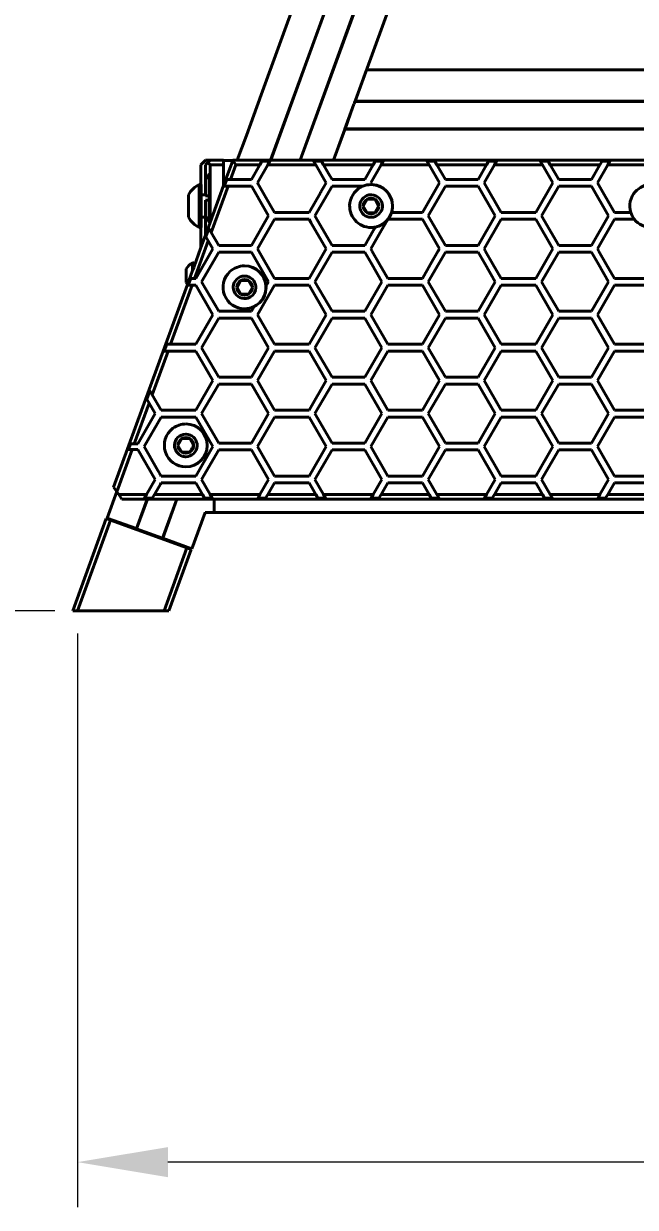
# Model space of a CAD drawing. Header units: millimetres. Extents: x 15 to 415, y 5 to 292.
# Drawn here: x 274.26 to 291.17, y 163.58 to 196.34 of the extents above; entities that cross this region are included whole.
import ezdxf

# ---------------------------------------------------------------- set-up
doc = ezdxf.new("R2010")
doc.units = ezdxf.units.MM
doc.layers.add('Annotations', color=7, linetype='Continuous')
doc.layers.add('Geometries', color=7, linetype='Continuous')
doc.styles.add('Shapr3', font='txt', dxfattribs={"height": 3.3495})
doc.dimstyles.new('ISO-25', dxfattribs={"dimtxt": 2.5, "dimasz": 2.5, "dimexe": 1.25, "dimexo": 0.625, "dimtad": 1, "dimtxsty": 'Standard', "dimcen": 2.5, "dimadec": 0, "dimazin": 0, "dimtfac": 1, "dimtmove": 0, "dimatfit": 3, "dimfxl": 1, "dimarcsym": 0})

# ---------------------------------------------------------------- blocks, each defined once
blk = doc.blocks.new('*D3')
at = {"layer": 'Annotations', "color": 0, "linetype": 'Continuous', "lineweight": 15}
for p, q in [((307.372, 273.412), (253.842, 273.412)), ((255.092, 182.588), (255.092, 270.912)), ((275.119, 180.088), (253.842, 180.088))]:
    blk.add_line(p, q, dxfattribs=at)
at = {"layer": 'Annotations', "color": 0}
for points in [[(255.509, 270.912), (254.676, 270.912), (255.092, 273.412)], [(254.676, 182.588), (255.509, 182.588), (255.092, 180.088)]]:
    blk.add_solid(points, dxfattribs=at)
at = {"layer": 'Defpoints', "color": 0}
for p in [(255.092, 273.412), (307.997, 273.412), (275.744, 180.088)]:
    blk.add_point(p, dxfattribs=at)
at = {"layer": 'Annotations', "color": 0, "lineweight": 15, "insert": (252.398, 223.569), "char_height": 3.3495, "attachment_point": 5, "rotation": 90, "style": 'Shapr3'}
blk.add_mtext('\\A1;746,59', dxfattribs=at)
blk = doc.blocks.new('*D4')
at = {"layer": 'Annotations', "color": 0, "linetype": 'Continuous', "lineweight": 15}
for p, q in [((275.744, 179.463), (275.744, 163.58)), ((345.115, 179.463), (345.115, 163.58)), ((342.615, 164.83), (278.244, 164.83))]:
    blk.add_line(p, q, dxfattribs=at)
at = {"layer": 'Annotations', "color": 0}
for points in [[(278.244, 165.246), (278.244, 164.413), (275.744, 164.83)], [(342.615, 164.413), (342.615, 165.246), (345.115, 164.83)]]:
    blk.add_solid(points, dxfattribs=at)
at = {"layer": 'Defpoints', "color": 0}
for p in [(275.744, 180.088), (345.115, 180.088), (275.744, 164.83)]:
    blk.add_point(p, dxfattribs=at)
at = {"layer": 'Annotations', "color": 0, "lineweight": 15, "insert": (315.25, 167.523), "char_height": 3.3495, "attachment_point": 5, "style": 'Shapr3'}
blk.add_mtext('\\A1;554,97', dxfattribs=at)

msp = doc.modelspace()

# ---------------------------------------------------------------- linework, layer by layer
at = {"layer": 'Geometries', "linetype": 'Continuous', "lineweight": 40}
for p, q in [((281.9003, 192.5553), (306.4117, 259.8998)), ((306.9677, 258.8879), (283.3919, 194.114)), ((281.0885, 192.5553), (304.505, 256.8917)), ((281.0821, 192.5553), (304.3195, 256.3996)), ((280.8243, 194.3689), (303.2815, 256.0694)), ((281.9068, 192.5553), (305.0493, 256.1388)), ((283.7346, 195.0553), (283.4206, 194.1928)), ((283.7346, 195.0553), (305.8287, 195.0553)), ((280.414, 193.2418), (280.8243, 194.3688)), ((280.8243, 194.3689), (280.8243, 194.3688)), ((283.1408, 193.4238), (283.3911, 194.1117)), ((283.3446, 193.984), (283.2956, 193.8493)), ((283.3911, 194.1117), (283.3446, 193.984)), ((283.3911, 194.1117), (283.3919, 194.114)), ((283.3919, 194.114), (283.3911, 194.1117)), ((283.3919, 194.114), (283.4184, 194.1867)), ((283.4184, 194.1867), (283.4206, 194.1928)), ((283.4184, 194.1867), (306.8758, 194.1867)), ((306.8758, 194.1928), (283.4206, 194.1928)), ((283.2296, 193.668), (283.1893, 193.5571)), ((283.2775, 193.7995), (283.2296, 193.668)), ((283.2956, 193.8493), (283.2775, 193.7995)), ((282.8246, 192.5553), (283.1893, 193.5571)), ((283.1386, 193.4178), (282.8246, 192.5553)), ((283.1386, 193.4178), (283.1408, 193.4238)), ((306.8758, 193.4178), (283.1386, 193.4178)), ((283.1408, 193.4238), (306.8758, 193.4238)), ((280.1642, 192.5553), (280.414, 193.2417)), ((280.414, 193.2417), (280.414, 193.2418)), ((279.1596, 192.4303), (279.2846, 192.5553)), ((279.1596, 191.8837), (279.1596, 192.4303)), ((279.2846, 192.5553), (279.4096, 192.5553)), ((279.2846, 192.4303), (279.3471, 192.4928)), ((279.2846, 192.0116), (279.2846, 192.4303)), ((279.4096, 192.5553), (279.3471, 192.4928)), ((279.3471, 192.4928), (279.4096, 192.4303)), ((279.4096, 192.5553), (279.7846, 192.5553)), ((279.4096, 192.4303), (279.4096, 190.831)), ((279.7846, 192.4303), (279.4096, 192.4303)), ((279.7846, 192.5553), (279.7846, 192.4303)), ((280.0357, 192.5511), (279.7846, 192.5511)), ((279.7846, 192.5511), (279.7846, 191.8613)), ((279.7846, 191.8613), (280.0357, 192.5511)), ((279.7846, 191.8613), (279.7846, 192.4303)), ((280.1247, 192.4303), (279.9776, 192.0261)), ((280.0357, 192.5511), (280.0372, 192.5553)), ((280.0372, 192.5553), (280.1642, 192.5553)), ((280.0372, 192.5553), (280.1247, 192.4303)), ((280.7889, 192.4303), (280.1247, 192.4303)), ((280.1642, 192.5553), (281.0821, 192.5553)), ((280.5559, 192.0261), (280.7889, 192.4303)), ((281.0053, 192.4303), (280.7182, 191.9323)), ((280.8465, 192.5303), (280.7889, 192.4303)), ((281.0629, 192.5303), (280.8465, 192.5303)), ((281.0053, 192.4303), (281.0629, 192.5303)), ((282.3332, 192.4303), (281.0053, 192.4303)), ((281.0821, 192.5553), (281.0885, 192.5553)), ((281.0885, 192.5553), (281.9003, 192.5553)), ((281.9003, 192.5553), (281.9068, 192.5553)), ((281.9068, 192.5553), (282.8246, 192.5553)), ((282.4919, 192.5303), (282.2752, 192.5303)), ((282.2752, 192.5303), (282.3332, 192.4303)), ((282.6071, 191.9575), (282.3332, 192.4303)), ((282.5499, 192.4303), (282.4919, 192.5303)), ((283.9239, 192.4303), (282.5499, 192.4303)), ((282.6907, 192.1872), (282.5499, 192.4303)), ((282.8246, 192.5553), (301.2662, 192.5553)), ((282.8246, 192.5553), (282.8246, 192.5553)), ((283.6909, 192.0261), (283.9239, 192.4303)), ((284.1403, 192.4303), (283.8532, 191.9323)), ((283.9815, 192.5303), (283.9239, 192.4303)), ((284.1979, 192.5303), (283.9815, 192.5303)), ((284.1403, 192.4303), (284.1979, 192.5303)), ((285.4682, 192.4303), (284.1403, 192.4303)), ((285.6269, 192.5303), (285.4102, 192.5303)), ((285.4102, 192.5303), (285.4682, 192.4303)), ((285.4682, 192.4303), (285.7567, 191.9323)), ((285.6849, 192.4303), (285.6269, 192.5303)), ((287.0589, 192.4303), (285.6849, 192.4303)), ((285.9191, 192.0261), (285.6849, 192.4303)), ((286.8259, 192.0261), (287.0589, 192.4303)), ((286.9882, 191.9323), (287.2753, 192.4303)), ((287.1165, 192.5303), (287.0589, 192.4303)), ((287.3329, 192.5303), (287.1165, 192.5303)), ((287.2753, 192.4303), (287.3329, 192.5303)), ((288.6032, 192.4303), (287.2753, 192.4303)), ((288.7619, 192.5303), (288.5452, 192.5303)), ((288.5452, 192.5303), (288.6032, 192.4303)), ((288.8917, 191.9323), (288.6032, 192.4303)), ((288.8199, 192.4303), (288.7619, 192.5303)), ((290.1939, 192.4303), (288.8199, 192.4303)), ((288.8199, 192.4303), (289.0541, 192.0261)), ((289.9609, 192.0261), (290.1939, 192.4303)), ((290.4103, 192.4303), (290.1232, 191.9323)), ((290.2515, 192.5303), (290.1939, 192.4303)), ((290.4679, 192.5303), (290.2515, 192.5303)), ((290.4103, 192.4303), (290.4679, 192.5303)), ((291.7382, 192.4303), (290.4103, 192.4303)), ((279.3846, 192.1851), (279.2846, 192.0116)), ((279.2846, 191.6024), (279.2846, 192.0116)), ((279.3846, 191.576), (279.3846, 192.1851)), ((279.8712, 192.0261), (279.8029, 191.8386)), ((279.9776, 192.0261), (279.8712, 192.0261)), ((279.9776, 192.0261), (280.5559, 192.0261)), ((282.6217, 191.9323), (282.6071, 191.9575)), ((282.6071, 191.9575), (282.6071, 191.9575)), ((282.7841, 192.0261), (282.6907, 192.1872)), ((282.6907, 192.1872), (282.6907, 192.1872)), ((282.7841, 192.0261), (283.6909, 192.0261)), ((286.8259, 192.0261), (285.9191, 192.0261)), ((289.9609, 192.0261), (289.0541, 192.0261)), ((279.1596, 191.8837), (279.1099, 191.8837)), ((279.1099, 191.8837), (279.1099, 190.6962)), ((279.1615, 191.8837), (279.1596, 191.8837)), ((279.1615, 191.6024), (279.1615, 191.8837)), ((279.1615, 191.8837), (279.1615, 190.6962)), ((279.4096, 190.831), (279.7846, 191.8613)), ((279.9093, 191.8386), (279.4429, 190.557)), ((279.7846, 191.8613), (279.7846, 191.8613)), ((279.8029, 191.8386), (279.9093, 191.8386)), ((280.5559, 191.8386), (279.9093, 191.8386)), ((280.5559, 191.8386), (280.5723, 191.81)), ((280.5723, 191.81), (280.5724, 191.8099)), ((280.7224, 191.5495), (280.5724, 191.8099)), ((280.7182, 191.9323), (280.7275, 191.9162)), ((280.9155, 191.59), (280.7275, 191.9162)), ((282.4607, 191.6545), (282.1474, 191.1135)), ((282.4607, 191.6545), (282.477, 191.6825)), ((282.5577, 191.8219), (282.477, 191.6825)), ((282.6961, 191.6867), (282.5292, 191.3986)), ((282.6217, 191.9323), (282.5577, 191.8219)), ((282.5577, 191.8219), (282.5577, 191.8219)), ((282.7841, 191.8386), (282.6961, 191.6867)), ((282.7841, 191.8386), (283.6375, 191.8386)), ((283.8532, 191.9323), (283.8814, 191.8835)), ((285.2824, 191.1135), (285.7567, 191.9323)), ((285.9191, 191.8386), (285.4447, 191.0198)), ((286.8259, 191.8386), (285.9191, 191.8386)), ((287.2978, 191.0198), (286.8259, 191.8386)), ((286.9882, 191.9323), (287.4602, 191.1135)), ((288.8917, 191.9323), (288.4174, 191.1135)), ((289.0541, 191.8386), (288.5797, 191.0198)), ((289.9609, 191.8386), (289.0541, 191.8386)), ((289.9609, 191.8386), (290.4328, 191.0198)), ((290.1232, 191.9323), (290.5952, 191.1135)), ((278.8177, 191.4775), (278.8177, 191.6024)), ((278.8177, 191.4773), (278.8177, 191.4775)), ((278.8177, 191.2901), (278.8177, 191.4773)), ((279.1615, 191.6024), (279.1615, 190.9774)), ((279.2846, 191.6024), (279.1615, 191.6024)), ((279.1615, 190.9774), (279.1615, 191.6024)), ((279.2846, 191.576), (279.2846, 191.6024)), ((279.3846, 191.576), (279.2846, 191.576)), ((279.3846, 191.451), (279.2846, 191.451)), ((279.2846, 191.0156), (279.2846, 191.451)), ((279.3846, 191.451), (279.3846, 191.576)), ((279.3846, 190.8421), (279.3846, 191.451)), ((280.7224, 191.5495), (280.7664, 191.4733)), ((280.7664, 191.4733), (280.7699, 191.4672)), ((280.7699, 191.4672), (280.7699, 191.4672)), ((280.7699, 191.4672), (280.7699, 191.4672)), ((280.7699, 191.4672), (280.7699, 191.4672)), ((281.0278, 191.0198), (280.7699, 191.4672)), ((280.9155, 191.59), (280.9155, 191.59)), ((280.9156, 191.59), (280.9155, 191.59)), ((281.1902, 191.1135), (280.9156, 191.59)), ((282.3097, 191.0198), (282.5292, 191.3986)), ((283.7563, 191.4774), (283.6481, 191.2899)), ((283.7563, 191.4774), (283.6481, 191.2899)), ((283.8574, 191.4774), (283.7563, 191.4774)), ((283.8646, 191.4774), (283.8574, 191.4774)), ((283.8609, 191.6024), (283.8634, 191.6024)), ((283.8715, 191.4774), (283.8646, 191.4774)), ((283.9684, 191.4774), (283.8715, 191.4774)), ((283.9729, 191.4774), (283.9684, 191.4774)), ((284.0811, 191.2899), (283.9729, 191.4774)), ((278.8177, 191.2898), (278.8177, 191.2901)), ((278.8177, 191.1026), (278.8177, 191.2898)), ((278.8177, 191.1024), (278.8177, 191.1026)), ((278.8177, 190.9774), (278.8177, 191.1024)), ((279.2846, 190.9774), (279.1615, 190.9774)), ((279.1615, 190.6962), (279.1615, 190.9774)), ((279.2846, 191.0156), (279.3846, 190.8421)), ((279.2846, 190.9774), (279.2846, 191.0156)), ((279.2846, 190.4875), (279.2846, 190.9774)), ((281.0103, 190.9896), (280.5559, 190.2011)), ((281.0104, 190.9896), (281.0103, 190.9896)), ((281.0103, 190.9896), (281.0103, 190.9896)), ((281.0278, 191.0198), (281.0104, 190.9896)), ((281.0104, 190.9896), (281.0104, 190.9896)), ((281.1902, 191.1135), (281.2845, 191.1135)), ((281.3756, 191.1135), (281.2845, 191.1135)), ((281.3756, 191.1135), (281.6958, 191.1135)), ((281.8075, 191.1135), (281.6958, 191.1135)), ((281.8075, 191.1135), (282.1474, 191.1135)), ((282.3097, 191.0198), (282.7841, 190.2011)), ((283.6481, 191.2899), (283.7563, 191.1024)), ((283.6481, 191.2899), (283.7563, 191.1024)), ((283.7563, 191.1024), (283.8646, 191.1024)), ((283.8646, 191.1024), (283.9729, 191.1024)), ((283.8658, 190.9775), (283.8683, 190.9775)), ((283.9729, 191.1024), (284.0811, 191.2899)), ((284.1769, 191.3), (284.1771, 191.2923)), ((284.1769, 191.2783), (284.1771, 191.2899)), ((284.1771, 191.2899), (284.1771, 191.2923)), ((284.4315, 191.1135), (285.2824, 191.1135)), ((285.4447, 191.0198), (285.9191, 190.2011)), ((287.2978, 191.0198), (286.8259, 190.2011)), ((287.4602, 191.1135), (288.4174, 191.1135)), ((289.0541, 190.2011), (288.5797, 191.0198)), ((290.4328, 191.0198), (289.9609, 190.2011)), ((290.5952, 191.1135), (291.0477, 191.1135)), ((279.1596, 190.6962), (279.1099, 190.6962)), ((279.1615, 190.6962), (279.1596, 190.6962)), ((279.1596, 190.1441), (279.1596, 190.6962)), ((279.2846, 190.4875), (279.4096, 190.831)), ((279.3775, 190.6698), (279.2939, 190.4401)), ((279.4429, 190.557), (279.3775, 190.6698)), ((281.1901, 190.926), (280.7182, 190.1073)), ((281.1901, 190.926), (281.5867, 190.926)), ((281.6104, 190.926), (281.5867, 190.926)), ((281.6104, 190.926), (282.1474, 190.926)), ((282.1991, 190.8367), (282.1474, 190.926)), ((282.6217, 190.1073), (282.1991, 190.8367)), ((282.1991, 190.8367), (282.1991, 190.8367)), ((283.9346, 190.624), (283.9831, 190.7082)), ((284.1511, 190.624), (284.306, 190.8928)), ((284.3338, 190.926), (285.2824, 190.926)), ((285.2824, 190.926), (285.7567, 190.1073)), ((287.4601, 190.926), (286.9882, 190.1073)), ((288.4174, 190.926), (287.4601, 190.926)), ((288.8917, 190.1073), (288.4174, 190.926)), ((290.1232, 190.1073), (290.5951, 190.926)), ((290.5951, 190.926), (291.1454, 190.926)), ((279.3593, 190.3273), (278.9812, 189.2886)), ((279.1596, 190.1441), (279.2846, 190.4875)), ((279.2939, 190.4401), (279.3593, 190.3273)), ((279.4867, 190.1073), (279.3593, 190.3273)), ((279.4429, 190.557), (279.6491, 190.2011)), ((283.6909, 190.2011), (283.9346, 190.624)), ((283.8532, 190.1073), (284.1511, 190.624)), ((278.9583, 189.5912), (279.1596, 190.1441)), ((279.0124, 189.2886), (279.4867, 190.1073)), ((279.6491, 190.0136), (279.1747, 189.1948)), ((279.6491, 190.2011), (280.5559, 190.2011)), ((279.6491, 190.0136), (280.5559, 190.0136)), ((281.0278, 189.1948), (280.5559, 190.0136)), ((280.7182, 190.1073), (281.1901, 189.2886)), ((282.1474, 189.2886), (282.5915, 190.0553)), ((282.7841, 190.0136), (282.591, 189.6803)), ((282.5916, 190.0553), (282.5915, 190.0553)), ((282.5916, 190.0553), (282.6217, 190.1073)), ((282.7841, 190.2011), (283.6909, 190.2011)), ((282.7841, 190.0136), (283.6909, 190.0136)), ((283.8829, 189.6803), (283.6909, 190.0136)), ((283.8832, 190.0553), (283.8532, 190.1073)), ((283.8856, 190.0511), (283.8832, 190.0553)), ((283.8832, 190.0553), (283.8832, 190.0553)), ((284.0993, 189.6803), (283.8856, 190.0511)), ((285.7241, 190.0511), (285.5093, 189.6803)), ((285.7265, 190.0553), (285.7241, 190.0511)), ((285.9191, 190.0136), (285.726, 189.6803)), ((285.7266, 190.0553), (285.7265, 190.0553)), ((285.7567, 190.1073), (285.7266, 190.0553)), ((286.8259, 190.2011), (285.9191, 190.2011)), ((285.9191, 190.0136), (286.8259, 190.0136)), ((286.8259, 190.0136), (287.0179, 189.6803)), ((286.9882, 190.1073), (287.0182, 190.0553)), ((287.0182, 190.0553), (287.0206, 190.0511)), ((287.0182, 190.0553), (287.0182, 190.0553)), ((287.2343, 189.6803), (287.0206, 190.0511)), ((288.4174, 189.2886), (288.8615, 190.0553)), ((289.0541, 190.0136), (288.861, 189.6803)), ((288.8616, 190.0553), (288.8615, 190.0553)), ((288.8616, 190.0553), (288.8917, 190.1073)), ((289.0541, 190.2011), (289.9609, 190.2011)), ((289.0541, 190.0136), (289.9609, 190.0136)), ((289.9609, 190.0136), (290.1529, 189.6803)), ((290.1232, 190.1073), (290.1532, 190.0553)), ((290.1532, 190.0553), (290.1556, 190.0511)), ((290.1532, 190.0553), (290.1532, 190.0553)), ((290.3693, 189.6803), (290.1556, 190.0511)), ((278.9583, 189.7181), (278.9274, 189.7181)), ((278.9274, 189.5062), (278.9274, 189.7181)), ((278.9583, 189.5912), (278.9583, 189.7181)), ((282.3097, 189.1948), (282.591, 189.6803)), ((284.1628, 189.1948), (283.8829, 189.6803)), ((284.3251, 189.2886), (284.0993, 189.6803)), ((285.2824, 189.2886), (285.5093, 189.6803)), ((285.726, 189.6803), (285.4447, 189.1948)), ((287.2978, 189.1948), (287.0179, 189.6803)), ((287.2343, 189.6803), (287.4601, 189.2886)), ((288.5797, 189.1948), (288.861, 189.6803)), ((290.4328, 189.1948), (290.1529, 189.6803)), ((290.3693, 189.6803), (290.5951, 189.2886)), ((278.7521, 189.1743), (278.7521, 189.5493)), ((278.787, 189.1204), (278.9274, 189.5062)), ((278.9274, 189.5062), (278.9583, 189.5912)), ((280.3609, 189.3524), (280.3634, 189.3524)), ((276.7437, 183.5066), (278.787, 189.1204)), ((278.913, 189.1011), (278.317, 187.4635)), ((278.8748, 189.2886), (278.8065, 189.1011)), ((278.8065, 189.1011), (278.913, 189.1011)), ((278.9812, 189.2886), (278.8748, 189.2886)), ((278.9583, 189.1011), (278.913, 189.1011)), ((279.0124, 189.1011), (278.9583, 189.1011)), ((278.9812, 189.2886), (279.0124, 189.2886)), ((279.4867, 188.2823), (279.0124, 189.1011)), ((279.1747, 189.1948), (279.6491, 188.3761)), ((280.2563, 189.2274), (280.1481, 189.0399)), ((280.2563, 189.2274), (280.1481, 189.0399)), ((280.1481, 189.0399), (280.2563, 188.8524)), ((280.1481, 189.0399), (280.2563, 188.8524)), ((280.3574, 189.2274), (280.2563, 189.2274)), ((280.3646, 189.2274), (280.3574, 189.2274)), ((280.3715, 189.2274), (280.3646, 189.2274)), ((280.4684, 189.2274), (280.3715, 189.2274)), ((280.4729, 189.2274), (280.4684, 189.2274)), ((280.5811, 189.0399), (280.4729, 189.2274)), ((280.5811, 189.0399), (280.5275, 188.9471)), ((280.6769, 189.05), (280.6771, 189.0423)), ((280.6769, 189.0283), (280.6771, 189.0399)), ((280.6771, 189.0399), (280.6771, 189.0423)), ((280.7182, 188.2823), (281.1902, 189.1011)), ((281.0278, 189.1948), (280.9574, 189.0728)), ((282.1474, 189.2886), (281.1901, 189.2886)), ((281.1902, 189.1011), (282.1474, 189.1011)), ((282.1474, 189.1011), (282.6217, 188.2823)), ((282.3097, 189.1948), (282.7841, 188.3761)), ((284.1628, 189.1948), (283.6909, 188.3761)), ((284.3252, 189.1011), (283.8532, 188.2823)), ((284.3251, 189.2886), (285.2824, 189.2886)), ((284.3252, 189.1011), (285.2824, 189.1011)), ((285.2824, 189.1011), (285.7567, 188.2823)), ((285.9191, 188.3761), (285.4447, 189.1948)), ((286.8259, 188.3761), (287.2978, 189.1948)), ((287.4602, 189.1011), (286.9882, 188.2823)), ((287.4601, 189.2886), (288.4174, 189.2886)), ((288.4174, 189.1011), (287.4602, 189.1011)), ((288.4174, 189.1011), (288.8917, 188.2823)), ((289.0541, 188.3761), (288.5797, 189.1948)), ((289.9609, 188.3761), (290.4328, 189.1948)), ((290.1232, 188.2823), (290.5952, 189.1011)), ((290.5951, 189.2886), (291.5524, 189.2886)), ((290.5952, 189.1011), (291.5524, 189.1011)), ((280.2563, 188.8524), (280.3646, 188.8524)), ((280.3646, 188.8524), (280.407, 188.8524)), ((280.3658, 188.7275), (280.3683, 188.7275)), ((280.407, 188.8524), (280.4729, 188.8524)), ((280.4729, 188.8524), (280.4902, 188.8824)), ((280.5275, 188.9471), (280.4902, 188.8824)), ((279.6491, 188.3761), (280.5559, 188.3761)), ((280.6333, 188.5105), (280.5559, 188.3761)), ((283.6909, 188.3761), (282.7841, 188.3761)), ((286.8259, 188.3761), (285.9191, 188.3761)), ((289.9609, 188.3761), (289.0541, 188.3761)), ((279.4867, 188.2823), (279.0124, 187.4635)), ((279.6491, 188.1886), (279.1747, 187.3698)), ((279.6491, 188.1886), (280.5559, 188.1886)), ((280.5559, 188.1886), (281.0278, 187.3698)), ((281.1902, 187.4635), (280.7182, 188.2823)), ((282.1474, 187.4635), (282.6217, 188.2823)), ((282.7841, 188.1886), (282.3097, 187.3698)), ((282.7841, 188.1886), (283.6909, 188.1886)), ((284.1628, 187.3698), (283.6909, 188.1886)), ((284.3252, 187.4635), (283.8532, 188.2823)), ((285.2824, 187.4635), (285.7567, 188.2823)), ((285.9191, 188.1886), (285.4447, 187.3698)), ((285.9191, 188.1886), (286.8259, 188.1886)), ((287.2978, 187.3698), (286.8259, 188.1886)), ((287.4602, 187.4635), (286.9882, 188.2823)), ((288.8917, 188.2823), (288.4174, 187.4635)), ((289.0541, 188.1886), (288.5797, 187.3698)), ((289.0541, 188.1886), (289.9609, 188.1886)), ((290.4328, 187.3698), (289.9609, 188.1886)), ((290.1232, 188.2823), (290.5952, 187.4635)), ((278.2105, 187.4635), (278.1423, 187.276)), ((278.317, 187.4635), (278.2105, 187.4635)), ((278.317, 187.4635), (279.0124, 187.4635)), ((281.1902, 187.4635), (282.1474, 187.4635)), ((285.2824, 187.4635), (284.3252, 187.4635)), ((287.4602, 187.4635), (288.4174, 187.4635)), ((290.5952, 187.4635), (291.5524, 187.4635)), ((278.2487, 187.276), (277.8085, 186.0665)), ((278.1423, 187.276), (278.2487, 187.276)), ((279.0124, 187.276), (278.2487, 187.276)), ((279.4867, 186.4573), (279.0124, 187.276)), ((279.1747, 187.3698), (279.6491, 186.551)), ((280.5559, 186.551), (281.0278, 187.3698)), ((280.7182, 186.4573), (281.1902, 187.276)), ((281.1902, 187.276), (282.1474, 187.276)), ((282.6217, 186.4573), (282.1474, 187.276)), ((282.3097, 187.3698), (282.7841, 186.551)), ((283.6909, 186.551), (284.1628, 187.3698)), ((283.8532, 186.4573), (284.3252, 187.276)), ((284.3252, 187.276), (285.2824, 187.276)), ((285.7567, 186.4573), (285.2824, 187.276)), ((285.4447, 187.3698), (285.9191, 186.551)), ((287.2978, 187.3698), (286.8259, 186.551)), ((287.4602, 187.276), (286.9882, 186.4573)), ((287.4602, 187.276), (288.4174, 187.276)), ((288.8917, 186.4573), (288.4174, 187.276)), ((288.5797, 187.3698), (289.0541, 186.551)), ((290.4328, 187.3698), (289.9609, 186.551)), ((290.5952, 187.276), (290.1232, 186.4573)), ((290.5952, 187.276), (291.5524, 187.276)), ((279.4867, 186.4573), (279.0124, 185.6385)), ((280.5559, 186.551), (279.6491, 186.551)), ((281.1902, 185.6385), (280.7182, 186.4573)), ((282.1474, 185.6385), (282.6217, 186.4573)), ((282.7841, 186.551), (283.6909, 186.551)), ((283.8532, 186.4573), (284.3252, 185.6385)), ((285.7567, 186.4573), (285.2824, 185.6385)), ((285.9191, 186.551), (286.8259, 186.551)), ((286.9882, 186.4573), (287.4602, 185.6385)), ((288.4174, 185.6385), (288.8917, 186.4573)), ((289.0541, 186.551), (289.9609, 186.551)), ((290.1232, 186.4573), (290.5952, 185.6385)), ((277.7432, 186.1797), (277.6595, 185.9495)), ((277.8085, 186.0665), (277.7432, 186.1797)), ((278.0552, 185.6385), (277.8085, 186.0665)), ((279.1747, 185.5448), (279.6491, 186.3635)), ((280.5559, 186.3635), (279.6491, 186.3635)), ((281.0278, 185.5448), (280.5559, 186.3635)), ((282.7841, 186.3635), (282.3097, 185.5448)), ((282.7841, 186.3635), (283.6909, 186.3635)), ((283.6909, 186.3635), (284.1628, 185.5448)), ((285.4447, 185.5448), (285.9191, 186.3635)), ((286.8259, 186.3635), (285.9191, 186.3635)), ((286.8259, 186.3635), (287.2978, 185.5448)), ((288.5797, 185.5448), (289.0541, 186.3635)), ((289.0541, 186.3635), (289.9609, 186.3635)), ((289.9609, 186.3635), (290.4328, 185.5448)), ((277.7247, 185.8364), (277.3151, 184.7111)), ((277.6595, 185.9495), (277.7247, 185.8364)), ((277.8928, 185.5448), (277.7247, 185.8364)), ((277.8928, 185.5448), (277.4123, 184.7112)), ((277.5832, 184.6323), (278.0551, 185.451)), ((278.0551, 185.451), (279.0124, 185.451)), ((278.0552, 185.6385), (279.0124, 185.6385)), ((279.0124, 185.451), (279.4867, 184.6323)), ((279.1747, 185.5448), (279.6491, 184.726)), ((281.0278, 185.5448), (280.5559, 184.726)), ((281.1901, 185.451), (280.7182, 184.6323)), ((281.1901, 185.451), (282.1474, 185.451)), ((281.1902, 185.6385), (282.1474, 185.6385)), ((282.6217, 184.6323), (282.1474, 185.451)), ((282.3097, 185.5448), (282.7841, 184.726)), ((283.6909, 184.726), (284.1628, 185.5448)), ((283.8532, 184.6323), (284.3251, 185.451)), ((284.3251, 185.451), (285.2824, 185.451)), ((284.3252, 185.6385), (285.2824, 185.6385)), ((285.2824, 185.451), (285.7567, 184.6323)), ((285.9191, 184.726), (285.4447, 185.5448)), ((287.2978, 185.5448), (286.8259, 184.726)), ((286.9882, 184.6323), (287.4601, 185.451)), ((287.4601, 185.451), (288.4174, 185.451)), ((287.4602, 185.6385), (288.4174, 185.6385)), ((288.8917, 184.6323), (288.4174, 185.451)), ((289.0541, 184.726), (288.5797, 185.5448)), ((289.9609, 184.726), (290.4328, 185.5448)), ((290.1232, 184.6323), (290.5951, 185.451)), ((290.5951, 185.451), (291.5524, 185.451)), ((290.5952, 185.6385), (291.5524, 185.6385)), ((278.6313, 184.8524), (278.5231, 184.6649)), ((278.6313, 184.8524), (278.5231, 184.6649)), ((278.7324, 184.8524), (278.6313, 184.8524)), ((278.7396, 184.8524), (278.7324, 184.8524)), ((278.7359, 184.9774), (278.7384, 184.9774)), ((278.7465, 184.8524), (278.7396, 184.8524)), ((278.8434, 184.8524), (278.7465, 184.8524)), ((278.8479, 184.8524), (278.8434, 184.8524)), ((278.8479, 184.8524), (278.9406, 184.6918)), ((277.2578, 184.5535), (276.8312, 183.3816)), ((277.2087, 184.711), (277.1514, 184.5536)), ((277.1514, 184.5536), (277.2578, 184.5535)), ((277.3151, 184.7111), (277.2087, 184.711)), ((277.2578, 184.5535), (277.4123, 184.5534)), ((277.4123, 184.7112), (277.3151, 184.7111)), ((277.4123, 184.5534), (277.8928, 183.7198)), ((277.5832, 184.6323), (277.9642, 183.9713)), ((278.5231, 184.6649), (278.6313, 184.4774)), ((278.5231, 184.6649), (278.6313, 184.4774)), ((278.6313, 184.4774), (278.6881, 184.4774)), ((278.6881, 184.4774), (278.7275, 184.4774)), ((278.7275, 184.4774), (278.7396, 184.4774)), ((278.7396, 184.4774), (278.8152, 184.4774)), ((278.8152, 184.4774), (278.8479, 184.4774)), ((278.8479, 184.4774), (278.8561, 184.4916)), ((278.8784, 184.5303), (278.8561, 184.4916)), ((278.8862, 184.5439), (278.8784, 184.5303)), ((278.9023, 184.5717), (278.8862, 184.5439)), ((278.9176, 184.5982), (278.9023, 184.5717)), ((278.9409, 184.6387), (278.9176, 184.5982)), ((278.9561, 184.6649), (278.9406, 184.6918)), ((278.9487, 184.6521), (278.9409, 184.6387)), ((278.9561, 184.6649), (278.9487, 184.6521)), ((279.4867, 184.6323), (279.0124, 183.8135)), ((279.0519, 184.675), (279.0521, 184.6673)), ((279.0519, 184.6533), (279.0521, 184.6649)), ((279.0521, 184.6649), (279.0521, 184.6673)), ((279.1747, 183.7198), (279.6491, 184.5385)), ((279.6491, 184.726), (280.5559, 184.726)), ((279.6491, 184.5385), (280.5559, 184.5385)), ((280.5559, 184.5385), (281.0278, 183.7198)), ((281.1901, 183.8135), (280.7182, 184.6323)), ((282.1474, 183.8135), (282.6217, 184.6323)), ((282.3097, 183.7198), (282.7841, 184.5385)), ((282.7841, 184.726), (283.6909, 184.726)), ((282.7841, 184.5385), (283.6909, 184.5385)), ((284.1628, 183.7198), (283.6909, 184.5385)), ((283.8532, 184.6323), (284.3251, 183.8135)), ((285.7567, 184.6323), (285.2824, 183.8135)), ((285.9191, 184.5385), (285.4447, 183.7198)), ((285.9191, 184.726), (286.8259, 184.726)), ((285.9191, 184.5385), (286.8259, 184.5385)), ((287.2978, 183.7198), (286.8259, 184.5385)), ((287.4601, 183.8135), (286.9882, 184.6323)), ((288.4174, 183.8135), (288.8917, 184.6323)), ((288.5797, 183.7198), (289.0541, 184.5385)), ((289.9609, 184.726), (289.0541, 184.726)), ((289.0541, 184.5385), (289.9609, 184.5385)), ((289.9609, 184.5385), (290.4328, 183.7198)), ((290.5951, 183.8135), (290.1232, 184.6323)), ((278.7408, 184.3525), (278.7433, 184.3525)), ((277.9642, 183.9713), (278.0094, 183.8929)), ((278.0094, 183.8929), (278.0131, 183.8865)), ((278.0452, 183.8307), (278.0131, 183.8865)), ((278.0452, 183.8307), (278.0539, 183.8157)), ((278.0551, 183.8135), (278.0539, 183.8157)), ((278.0587, 183.8135), (278.0551, 183.8135)), ((278.2377, 183.8135), (278.0587, 183.8135)), ((278.2377, 183.8135), (278.3051, 183.8135)), ((278.3357, 183.8135), (278.3051, 183.8135)), ((278.6828, 183.8135), (278.3357, 183.8135)), ((278.6828, 183.8135), (278.7186, 183.8135)), ((279.0124, 183.8135), (278.7186, 183.8135)), ((281.1901, 183.8135), (282.1474, 183.8135)), ((284.3251, 183.8135), (285.2824, 183.8135)), ((287.4601, 183.8135), (288.4174, 183.8135)), ((291.5524, 183.8135), (290.5951, 183.8135)), ((276.8273, 183.3872), (276.7437, 183.5066)), ((277.8928, 183.7198), (277.6539, 183.3053)), ((277.8703, 183.3053), (278.0377, 183.5957)), ((278.0552, 183.626), (278.0377, 183.5957)), ((278.2774, 183.626), (278.0552, 183.626)), ((278.2774, 183.626), (278.3052, 183.626)), ((279.0124, 183.626), (278.3052, 183.626)), ((279.1982, 183.3053), (279.0124, 183.626)), ((279.4149, 183.3053), (279.1747, 183.7198)), ((281.0278, 183.7198), (280.7889, 183.3053)), ((281.0053, 183.3053), (281.1902, 183.626)), ((282.1474, 183.626), (281.1902, 183.626)), ((282.3332, 183.3053), (282.1474, 183.626)), ((282.3097, 183.7198), (282.5499, 183.3053)), ((283.9239, 183.3053), (284.1628, 183.7198)), ((284.1403, 183.3053), (284.3252, 183.626)), ((285.2824, 183.626), (284.3252, 183.626)), ((285.2824, 183.626), (285.4682, 183.3053)), ((285.4447, 183.7198), (285.6849, 183.3053)), ((287.2978, 183.7198), (287.0589, 183.3053)), ((287.4602, 183.626), (287.2753, 183.3053)), ((288.4174, 183.626), (287.4602, 183.626)), ((288.4174, 183.626), (288.6032, 183.3053)), ((288.5797, 183.7198), (288.8199, 183.3053)), ((290.1939, 183.3053), (290.4328, 183.7198)), ((290.5952, 183.626), (290.4103, 183.3053)), ((290.5952, 183.626), (291.5524, 183.626)), ((276.5613, 182.6564), (276.8273, 183.3872)), ((276.8312, 183.3816), (276.8273, 183.3872)), ((276.8847, 183.3053), (276.8312, 183.3816)), ((276.9722, 183.1803), (276.8847, 183.3053)), ((276.8847, 183.3053), (277.6539, 183.3053)), ((277.6698, 183.1803), (276.9722, 183.1803)), ((277.3718, 182.3614), (277.6698, 183.1803)), ((277.3775, 182.3593), (277.6763, 183.1803)), ((277.6539, 183.3053), (277.5962, 183.2053)), ((277.5962, 183.2053), (277.8126, 183.2053)), ((277.6763, 183.1803), (277.6698, 183.1803)), ((277.6763, 183.1803), (277.7571, 183.1803)), ((277.7571, 183.1803), (278.4566, 183.1803)), ((277.8126, 183.2053), (277.8271, 183.2303)), ((277.8271, 183.2303), (277.8703, 183.3053)), ((277.8703, 183.3053), (279.1982, 183.3053)), ((278.0943, 182.0984), (278.4881, 183.1803)), ((278.1, 182.0964), (278.4946, 183.1803)), ((278.4881, 183.1803), (278.4566, 183.1803)), ((278.4946, 183.1803), (278.4881, 183.1803)), ((279.2729, 183.1803), (278.4946, 183.1803)), ((279.1982, 183.3053), (279.2561, 183.2053)), ((279.2561, 183.2053), (279.4728, 183.2053)), ((279.5229, 183.1803), (279.2729, 183.1803)), ((279.4728, 183.2053), (279.4149, 183.3053)), ((279.4149, 183.3053), (280.7889, 183.3053)), ((301.1604, 183.1803), (279.5229, 183.1803)), ((279.5229, 183.1803), (279.5229, 182.8053)), ((280.7312, 183.2053), (280.7564, 183.2491)), ((280.7312, 183.2053), (280.9476, 183.2053)), ((280.7889, 183.3053), (280.7564, 183.2491)), ((280.9476, 183.2053), (281.0053, 183.3053)), ((281.0053, 183.3053), (282.3332, 183.3053)), ((282.3332, 183.3053), (282.3911, 183.2053)), ((282.3911, 183.2053), (282.6078, 183.2053)), ((282.5499, 183.3053), (283.9239, 183.3053)), ((282.6078, 183.2053), (282.5499, 183.3053)), ((283.9239, 183.3053), (283.8662, 183.2053)), ((283.8662, 183.2053), (284.0826, 183.2053)), ((284.0826, 183.2053), (284.1403, 183.3053)), ((284.1403, 183.3053), (285.4682, 183.3053)), ((285.4682, 183.3053), (285.5261, 183.2053)), ((285.5261, 183.2053), (285.7428, 183.2053)), ((285.6849, 183.3053), (287.0589, 183.3053)), ((285.7428, 183.2053), (285.6849, 183.3053)), ((287.0589, 183.3053), (287.0012, 183.2053)), ((287.0012, 183.2053), (287.2176, 183.2053)), ((287.2176, 183.2053), (287.2753, 183.3053)), ((287.2753, 183.3053), (288.6032, 183.3053)), ((288.6032, 183.3053), (288.6611, 183.2053)), ((288.6611, 183.2053), (288.8778, 183.2053)), ((288.8778, 183.2053), (288.8199, 183.3053)), ((288.8199, 183.3053), (290.1939, 183.3053)), ((290.1362, 183.2053), (290.1614, 183.2491)), ((290.1362, 183.2053), (290.3526, 183.2053)), ((290.1939, 183.3053), (290.1614, 183.2491)), ((290.3526, 183.2053), (290.3779, 183.2491)), ((290.3779, 183.2491), (290.4103, 183.3053)), ((290.4103, 183.3053), (291.7382, 183.3053)), ((278.9105, 181.8014), (279.2759, 182.8053)), ((279.2791, 182.8141), (279.2759, 182.8053)), ((279.5229, 182.8053), (279.2759, 182.8053)), ((301.1604, 182.8053), (279.5229, 182.8053)), ((276.5403, 182.6413), (275.611, 180.0881)), ((275.744, 180.0881), (276.6578, 182.5986)), ((276.6578, 182.5986), (276.5403, 182.6413)), ((276.5613, 182.6564), (277.3718, 182.3614)), ((278.7721, 181.829), (276.6578, 182.5986)), ((277.3718, 182.3614), (277.3775, 182.3593)), ((277.3775, 182.3593), (278.0943, 182.0984)), ((278.0943, 182.0984), (278.1, 182.0964)), ((278.1, 182.0964), (278.9105, 181.8014)), ((278.7721, 181.829), (278.1384, 180.0881)), ((278.8896, 181.7863), (278.7721, 181.829)), ((278.2715, 180.0881), (278.8896, 181.7863)), ((275.611, 180.0881), (275.744, 180.0881)), ((278.1384, 180.0881), (275.744, 180.0881)), ((278.1384, 180.0881), (278.2715, 180.0881))]:
    msp.add_line(p, q, dxfattribs=at)
at = {"layer": 'Geometries', "linetype": 'Continuous', "lineweight": 40, "flags": 128}
for points in [[(283.5524, 191.3039), (283.5523, 191.3022), (283.5521, 191.2899), (283.5521, 191.2899)], [(283.5532, 191.3162), (283.5531, 191.3146), (283.5524, 191.3039)], [(283.8705, 191.6024), (283.8646, 191.6024), (283.8634, 191.6024)], [(283.8774, 191.6022), (283.8768, 191.6022), (283.8705, 191.6024)], [(283.5521, 191.2899), (283.5523, 191.2775), (283.5531, 191.2648), (283.5544, 191.252), (283.5563, 191.2391), (283.5587, 191.2261), (283.559, 191.2247)], [(283.8518, 190.9777), (283.8524, 190.9777), (283.8587, 190.9775)], [(283.8587, 190.9775), (283.8646, 190.9774), (283.8658, 190.9775)], [(284.1768, 191.276), (284.1769, 191.2777), (284.1769, 191.2783)], [(280.3705, 189.3524), (280.3646, 189.3524), (280.3634, 189.3524)], [(280.3774, 189.3522), (280.3768, 189.3522), (280.3705, 189.3524)], [(280.0524, 189.0539), (280.0523, 189.0522), (280.0521, 189.0399), (280.0521, 189.0399)], [(280.6769, 189.05), (280.6769, 189.0524), (280.6761, 189.0651), (280.6748, 189.0779), (280.6729, 189.0908), (280.6705, 189.1038), (280.6676, 189.1166), (280.664, 189.1294), (280.6621, 189.1355)], [(280.6768, 189.026), (280.6769, 189.0277), (280.6769, 189.0283)], [(280.3518, 188.7277), (280.3524, 188.7277), (280.3587, 188.7275)], [(280.3587, 188.7275), (280.3646, 188.7274), (280.3658, 188.7275)], [(278.7455, 184.9774), (278.7396, 184.9774), (278.7384, 184.9774)], [(278.7524, 184.9772), (278.7518, 184.9772), (278.7455, 184.9774)], [(278.4274, 184.6789), (278.4273, 184.6772), (278.4271, 184.6649), (278.4271, 184.6649)], [(279.0519, 184.675), (279.0519, 184.6774), (279.0511, 184.6901), (279.0498, 184.7029), (279.0495, 184.7049)], [(279.0518, 184.651), (279.0519, 184.6527), (279.0519, 184.6533)], [(278.6372, 184.3697), (278.6375, 184.3696), (278.6506, 184.3654), (278.6636, 184.3618), (278.6701, 184.3603)], [(278.6701, 184.3603), (278.6767, 184.3588), (278.6897, 184.3565), (278.7024, 184.3547), (278.7149, 184.3534), (278.7268, 184.3527)], [(278.7268, 184.3527), (278.7274, 184.3527), (278.7337, 184.3525)], [(278.7337, 184.3525), (278.7396, 184.3524), (278.7408, 184.3525)]]:
    msp.add_lwpolyline(points, dxfattribs=at)
at = {"layer": 'Geometries', "linetype": 'Continuous', "lineweight": 40}
for centre, radius, start, end in [((279.4, 191.2899), 0.6608, 116.03726, 151.77732), ((283.8646, 191.2899), 0.5937, 112.48597, 171.11026), ((283.8646, 191.2899), 0.5937, 90, 112.48597), ((283.8646, 191.2899), 0.5937, 88.37953, 90), ((283.8646, 191.2899), 0.5938, 270, 90), ((283.8646, 191.2899), 0.5937, 342.71679, 88.37953), ((291.6146, 191.2899), 0.5937, 138.07066, 197.28321), ((291.6146, 191.2899), 0.5937, 90, 138.07066), ((283.8646, 191.2899), 0.5937, 171.11026, 270), ((283.8646, 191.2899), 0.3125, 90.67259, 175.17653), ((283.8646, 191.2899), 0.2165, 120, 180), ((283.8646, 191.2899), 0.2165, 60, 120), ((283.8646, 191.2899), 0.3125, 1.84875, 87.65836), ((283.8646, 191.2899), 0.2165, 0, 60), ((279.4, 191.2899), 0.6608, 208.22265, 243.96274), ((283.8646, 191.2899), 0.3125, 192.04473, 267.65834), ((283.8646, 191.2899), 0.2165, 180, 240), ((283.8646, 191.2899), 0.2165, 240, 300), ((283.8646, 191.2899), 0.3125, 270.67259, 357.44316), ((283.8646, 191.2899), 0.2165, 300, 0), ((283.8646, 191.2899), 0.5937, 322.20163, 342.71679), ((291.6146, 191.2899), 0.5937, 197.28321, 217.79837), ((283.8646, 191.2899), 0.5938, 270, 281.51623), ((283.8646, 191.2899), 0.5938, 281.51623, 318.02308), ((283.8646, 191.2899), 0.5938, 318.02308, 322.20163), ((291.6146, 191.2899), 0.5938, 217.79837, 270), ((279.1015, 189.3618), 0.3965, 116.03726, 151.77737), ((280.3646, 189.0399), 0.5937, 132.80989, 270), ((280.3646, 189.0399), 0.5937, 90, 132.80989), ((280.3646, 189.0399), 0.3125, 90.67259, 177.44223), ((280.3646, 189.0399), 0.5937, 3.17018, 90), ((280.3646, 189.0399), 0.5938, 270, 90), ((280.3646, 189.0399), 0.3125, 17.79808, 87.65836), ((279.1015, 189.3618), 0.3965, 208.22267, 217.51628), ((280.3646, 189.0399), 0.3125, 180.00088, 267.65834), ((280.3646, 189.0399), 0.2165, 120, 180), ((280.3646, 189.0399), 0.2165, 180, 240), ((280.3646, 189.0399), 0.2165, 60, 120), ((280.3646, 189.0399), 0.2165, 0, 60), ((280.3646, 189.0399), 0.2165, 300, 0), ((280.3646, 189.0399), 0.3125, 302.19536, 357.44316), ((280.3646, 189.0399), 0.5938, 296.91248, 3.17018), ((280.3646, 189.0399), 0.2165, 240, 300), ((280.3646, 189.0399), 0.3125, 270.67259, 302.19536), ((280.3646, 189.0399), 0.5938, 270, 296.91248), ((278.7396, 184.6649), 0.5938, 126.91413, 270), ((278.7396, 184.6649), 0.5938, 90, 126.91413), ((278.7396, 184.6649), 0.5937, 270, 90), ((278.7396, 184.6649), 0.5937, 270, 90), ((278.7396, 184.6649), 0.3125, 90.67259, 177.44223), ((278.7396, 184.6649), 0.2165, 120, 180), ((278.7396, 184.6649), 0.2165, 60, 120), ((278.7396, 184.6649), 0.3125, 7.35198, 87.65836), ((278.7396, 184.6649), 0.2165, 0, 60), ((278.7396, 184.6649), 0.3125, 180.00088, 250.87739), ((278.7396, 184.6649), 0.2165, 180, 240), ((278.7396, 184.6649), 0.2165, 240, 300), ((278.7396, 184.6649), 0.3125, 270.67259, 312.63304), ((278.7396, 184.6649), 0.2165, 300, 0), ((278.7396, 184.6649), 0.3125, 312.63304, 357.44316)]:
    msp.add_arc(centre, radius, start, end, dxfattribs=at)

# ---------------------------------------------------------------- dimensions: what is measured, and where the dimension line sits
at = {"layer": 'Annotations', "linetype": 'Continuous', "lineweight": 15}
dim = msp.add_linear_dim(base=(255.0922, 273.4119), p1=(275.744, 180.0881), p2=(307.9966, 273.4119), angle=270, dimstyle='ISO-25', override={"dimscale": 1, "dimgap": 0.7, "dimdec": 2, "dimlfac": 8, "dimrnd": 0.01, "dimzin": 8, "dimdsep": 44, "dimtxsty": 'Shapr3', "dimse1": 0, "dimse2": 0, "dimadec": 2, "dimtol": 0, "dimlim": 0, "dimtp": 0, "dimtm": 0, "dimtfac": 0.6, "dimtdec": 8, "dimfrac": 2, "dimtolj": 1, "dimlwd": 15, "dimlwe": 15}, dxfattribs=at)
dim.commit()
dim.dimension.update_dxf_attribs({"geometry": '*D3', "text_midpoint": (255.0922, 223.5691), "dimtype": 160})
dim = msp.add_linear_dim(base=(275.744, 164.8296), p1=(345.1151, 180.0881), p2=(275.744, 180.0881), dimstyle='ISO-25', override={"dimscale": 1, "dimgap": 0.7, "dimdec": 2, "dimlfac": 8, "dimrnd": 0.01, "dimzin": 8, "dimdsep": 44, "dimtxsty": 'Shapr3', "dimse1": 0, "dimse2": 0, "dimadec": 2, "dimtol": 0, "dimlim": 0, "dimtp": 0, "dimtm": 0, "dimtfac": 0.6, "dimtdec": 8, "dimfrac": 2, "dimtolj": 1, "dimlwd": 15, "dimlwe": 15}, dxfattribs=at)
dim.commit()
dim.dimension.update_dxf_attribs({"geometry": '*D4', "text_midpoint": (315.2496, 164.8296), "dimtype": 160})

doc.saveas('drawing.dxf')
